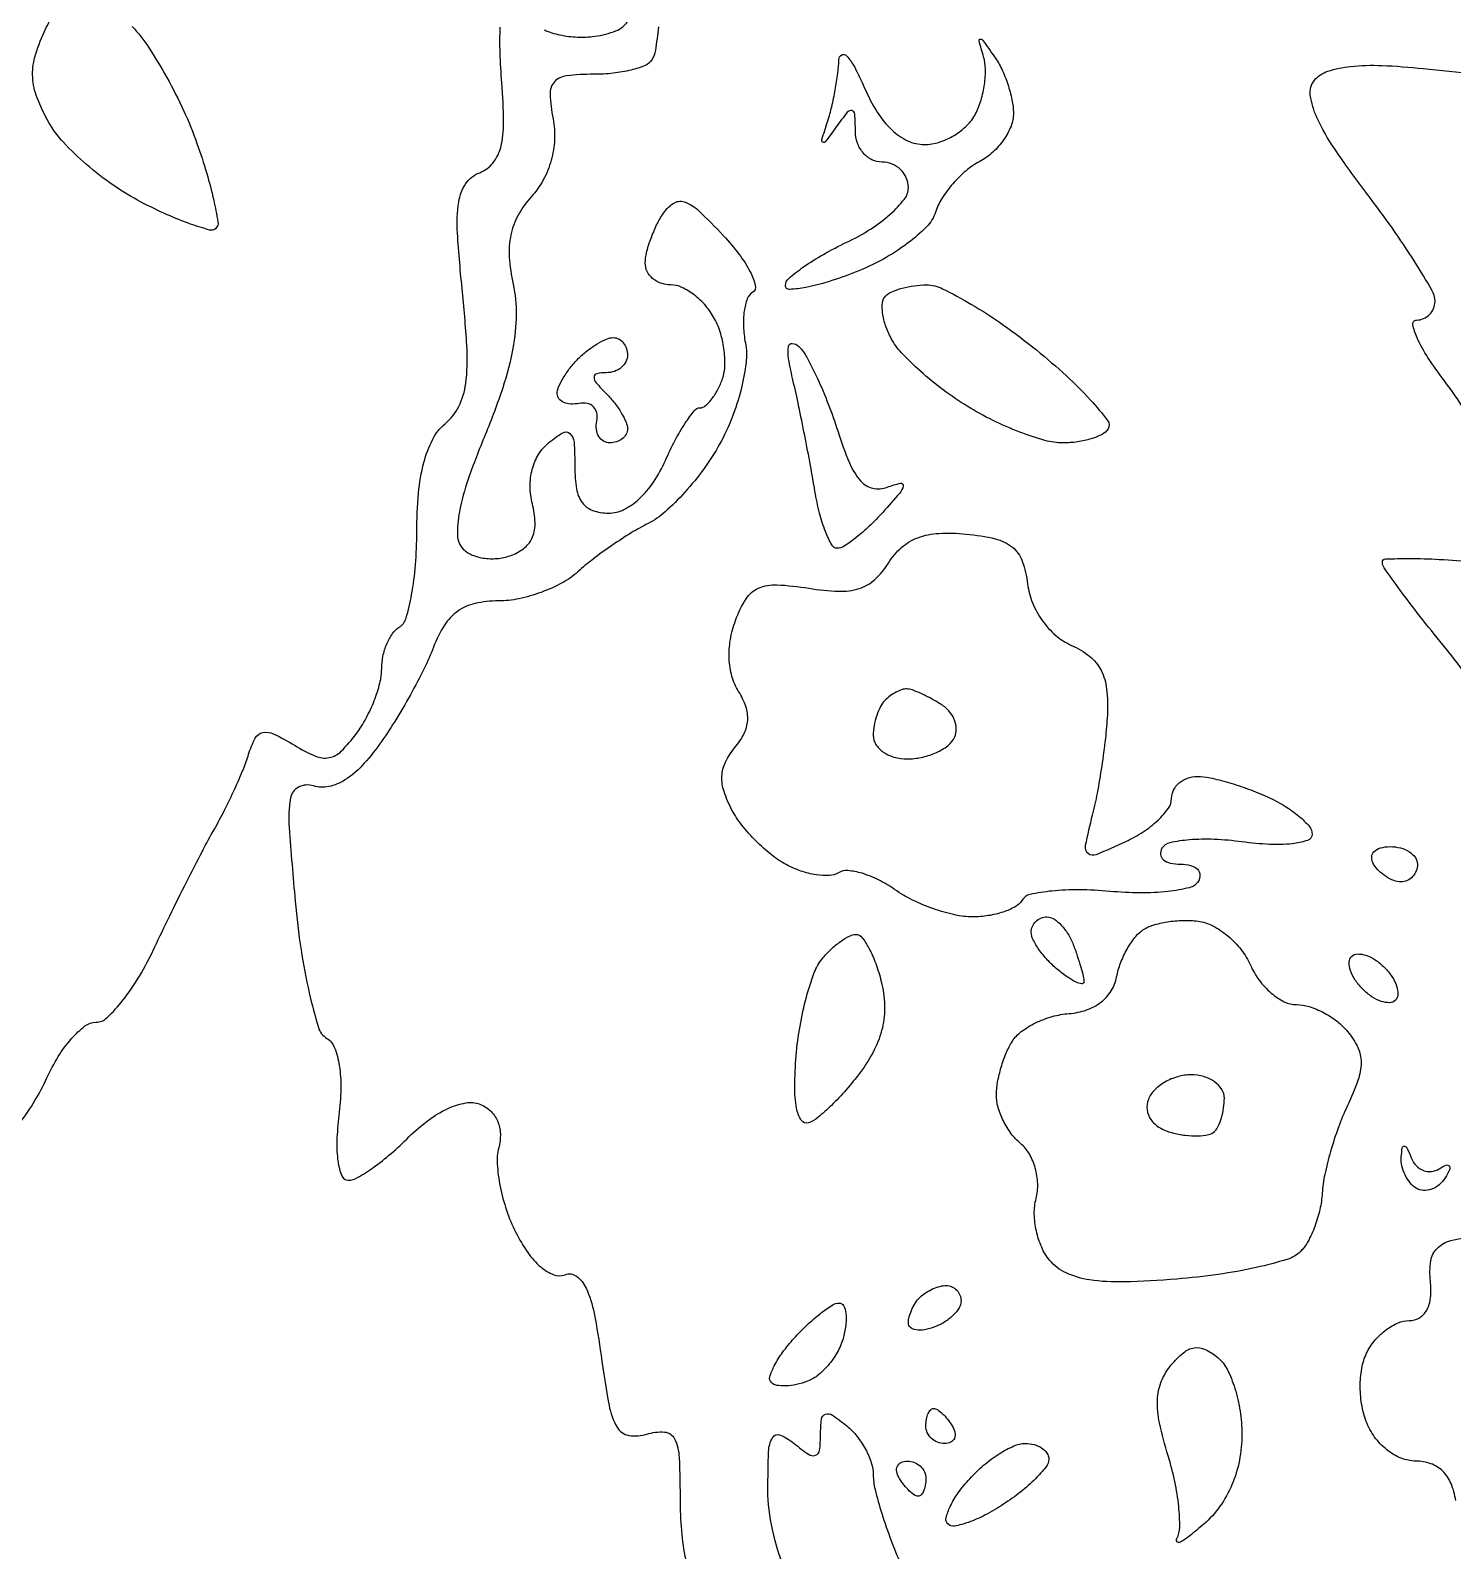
# Model space of a CAD drawing. Extents: x 0 to 102, y 0 to 135.
# Drawn here: x 54.82 to 61.67, y 93.98 to 101.31 of the extents above; entities that cross this region are included whole.
import ezdxf

# ---------------------------------------------------------------- set-up
doc = ezdxf.new("R2010")
doc.units = 0
doc.header["$MEASUREMENT"] = 0

msp = doc.modelspace()

# ---------------------------------------------------------------- linework, layer by layer
for points in [[(55.310793, 101.327241, -0.043406), (55.38949, 101.227384, -0.018764), (55.477069, 101.082319, -0.0184), (55.559252, 100.920062, -0.023217), (55.622544, 100.764145, -0.011958), (55.669759, 100.619377, -0.018038), (55.703256, 100.491025, -0.013091), (55.723834, 100.385748, -0.242664), (55.713826, 100.354426, -0.270438), (55.683647, 100.346489, -0.016706), (55.591698, 100.375386, -0.021095), (55.479267, 100.420303, -0.013748), (55.353372, 100.48108, -0.032521), (55.221435, 100.560576, -0.026161), (55.090508, 100.662106, -0.026879), (54.979164, 100.769138, -0.059105), (54.909382, 100.864181, -0.0351), (54.852127, 100.984213, -0.08076), (54.830965, 101.081709, -0.08245), (54.841973, 101.179622, -0.037777), (54.886418, 101.300624, -0.025234), (54.929936, 101.384628, -0.033868)], [(57.84658, 101.325476, -0.011086), (57.831778, 101.212726, -0.100554), (57.814697, 101.166385, -0.159131), (57.78295, 101.139558, -0.035776), (57.71477, 101.117382, -0.03365), (57.628644, 101.102094, -0.027106), (57.534739, 101.097, 0.027524), (57.402944, 101.089739, 0.181992), (57.345151, 101.060375, 0.200699), (57.32422, 101.00204, 0.034327), (57.338661, 100.882536, -0.059073), (57.345734, 100.782905, -0.056092), (57.329621, 100.682551, -0.05623), (57.291668, 100.588517, -0.059975), (57.234359, 100.507517, 0.0574), (57.170307, 100.417966, 0.075417), (57.135359, 100.323883, 0.068026), (57.12789, 100.21625, 0.037427), (57.146525, 100.085327, -0.058024), (57.161252, 99.938972, -0.04206), (57.144932, 99.775827, -0.034155), (57.096182, 99.586531, -0.018148), (57.011631, 99.359589, 0.014084), (56.930234, 99.146421, 0.036635), (56.887501, 98.987923, 0.052847), (56.877872, 98.874275, 0.193441), (56.90569, 98.80907, 0.102446), (56.949653, 98.780191, 0.06256), (57.010003, 98.764647, 0.058874), (57.076668, 98.764013, 0.064667), (57.139447, 98.779193, 0.081836), (57.202831, 98.816306, 0.124246), (57.240289, 98.867622, 0.107182), (57.252086, 98.936445, 0.050576), (57.239011, 99.026086, -0.059728), (57.228183, 99.111168, -0.066786), (57.238569, 99.193103, -0.071071), (57.269115, 99.265074, -0.083895), (57.317318, 99.321079, -0.038448), (57.385477, 99.369314, -0.33361), (57.420206, 99.365655, -0.192073), (57.439607, 99.324686, -0.015691), (57.4434, 99.203859, 0.040784), (57.451971, 99.098951, 0.117532), (57.480004, 99.032095, 0.151469), (57.530065, 98.994891, 0.08482), (57.605509, 98.982, 0.116309), (57.679693, 98.999493, 0.070911), (57.754104, 99.05092, 0.059573), (57.822827, 99.131611, 0.042461), (57.879961, 99.2358, -0.016902), (57.926992, 99.333032, -0.024584), (57.975429, 99.415046, -0.022106), (58.019867, 99.476401, -0.22881), (58.047201, 99.4896, 0.177512), (58.071802, 99.498618, 0.048919), (58.100967, 99.528677, 0.042969), (58.12957, 99.571707, 0.033604), (58.153145, 99.622629, 0.079295), (58.166404, 99.685402, 0.042932), (58.163561, 99.764482, 0.041404), (58.146549, 99.846509, 0.051079), (58.11692, 99.918729, 0.053866), (58.074338, 99.981101, 0.051703), (58.018881, 100.033898, 0.055925), (57.959548, 100.069932, 0.10894), (57.905723, 100.0818, -0.084191), (57.858497, 100.089809, -0.094191), (57.818583, 100.112864, -0.10186), (57.792133, 100.147216, -0.116872), (57.783095, 100.18755, -0.056285), (57.789306, 100.237093, -0.0259), (57.807861, 100.299513, -0.025259), (57.834404, 100.36386, -0.031871), (57.865583, 100.4202, -0.098182), (57.917649, 100.474443, -0.239876), (57.970948, 100.481915, -0.107897), (58.039938, 100.439946, -0.014639), (58.159621, 100.318969, -0.025399), (58.236001, 100.228281, -0.043573), (58.28865, 100.144692, -0.058072), (58.313356, 100.07885, -0.3259), (58.299979, 100.046038, 0.167955), (58.27473, 100.015095, 0.052551), (58.259907, 99.956214, 0.045806), (58.256203, 99.882272, 0.036865), (58.265356, 99.803164, -0.077578), (58.268637, 99.706804, -0.031911), (58.244579, 99.577971, -0.030616), (58.200577, 99.440427, -0.034364), (58.141456, 99.314695, -0.030243), (58.066083, 99.196766, -0.026087), (57.973465, 99.082546, -0.026942), (57.878292, 98.987748, -0.065886), (57.796729, 98.932189, 0.021475), (57.715418, 98.886778, 0.012551), (57.621893, 98.825852, 0.012537), (57.531182, 98.760053, 0.020737), (57.458471, 98.699539, -0.059833), (57.38241, 98.645692, -0.036302), (57.281795, 98.600283, -0.035945), (57.173796, 98.569285, -0.05196), (57.075095, 98.559, 0.054772), (56.962817, 98.546664, 0.100252), (56.879009, 98.509367, 0.097636), (56.814903, 98.441594, 0.049947), (56.762399, 98.336451, -0.023988), (56.717564, 98.233656, -0.011741), (56.651205, 98.107039, -0.01162), (56.575919, 97.978387, -0.016522), (56.502683, 97.867992, -0.032961), (56.417808, 97.764033, -0.064702), (56.335653, 97.696089, -0.087198), (56.257461, 97.664146, -0.131042), (56.184263, 97.66757, 0.197039), (56.112445, 97.661685, 0.240091), (56.073249, 97.607776, 0.057185), (56.067157, 97.466759, 0.005083), (56.096053, 97.111853, 0.014138), (56.124275, 96.877164, 0.019748), (56.163658, 96.669523, 0.016524), (56.207759, 96.503731, 0.183054), (56.248816, 96.450294, -0.164842), (56.285888, 96.40542, -0.052422), (56.308401, 96.320446, -0.042989), (56.316051, 96.208627, -0.027437), (56.306608, 96.078569, 0.023787), (56.296815, 95.956066, 0.043733), (56.302331, 95.856247, 0.059483), (56.320588, 95.78801, 0.306745), (56.351317, 95.7672, 0.133037), (56.396417, 95.779416, 0.022334), (56.472299, 95.828451, 0.023087), (56.558373, 95.89588, 0.018679), (56.644406, 95.975715, -0.035968), (56.738187, 96.056894, -0.052356), (56.832094, 96.112798, -0.063758), (56.917557, 96.139705, -0.136864), (56.985776, 96.133248, -0.097724), (57.03676, 96.101196, -0.101814), (57.070863, 96.052589, -0.094381), (57.084616, 95.991281, -0.072186), (57.076942, 95.922845, 0.08093), (57.069519, 95.844329, 0.032818), (57.083796, 95.737495, 0.031401), (57.114599, 95.622276, 0.034693), (57.158815, 95.515736, 0.036908), (57.216519, 95.418707, 0.062924), (57.27975, 95.348897, 0.085639), (57.341789, 95.311855, 0.18554), (57.396466, 95.311828, -0.257585), (57.452126, 95.304109, -0.127771), (57.498027, 95.246719, -0.056722), (57.536125, 95.126598, -0.014283), (57.569935, 94.923856, 0.010694), (57.608501, 94.681901, 0.08646), (57.647109, 94.57677, 0.222162), (57.703699, 94.53729, 0.120389), (57.790158, 94.543153, -0.094754), (57.875761, 94.553335, -0.268188), (57.923774, 94.520866, -0.102839), (57.946368, 94.431336, -0.010559), (57.951, 94.212005, 0.025095), (57.958668, 94.059322, 0.032643), (57.981746, 93.921258, 0.034876)], [(57.297022, 101.310459, 0.045419), (57.371112, 101.287147, 0.04264), (57.456044, 101.276144, 0.046072), (57.539393, 101.280187, 0.055162), (57.641702, 101.306395, 0.160519), (57.697753, 101.351656, 0.130334)], [(54.769002, 96.043618, 0.026651), (54.841915, 96.150531, 0.030485), (54.899518, 96.260024, -0.033033), (54.95427, 96.362827, -0.041217), (55.018661, 96.449706, -0.0462), (55.082855, 96.510506, -0.168037), (55.135174, 96.5286, 0.193903), (55.189951, 96.550673, 0.034498), (55.265583, 96.634218, 0.032856), (55.345295, 96.750466, 0.024389), (55.418136, 96.88815, -0.004122), (55.49138, 97.041305, -0.003352), (55.572302, 97.20421, -0.003387), (55.648876, 97.353287, -0.008816), (55.706588, 97.4592, 0.012244), (55.755883, 97.55116, 0.009752), (55.804655, 97.652624, 0.009884), (55.846159, 97.74843, 0.024352), (55.871739, 97.820666, -0.048317), (55.903057, 97.897246, -0.228128), (55.940151, 97.924717, -0.162794), (55.993813, 97.91749, -0.022923), (56.093033, 97.862966, 0.035321), (56.193227, 97.811096, 0.149761), (56.259582, 97.803782, 0.151234), (56.318272, 97.834915, 0.036246), (56.391052, 97.91952, 0.037159), (56.437659, 97.993256, 0.029414), (56.477037, 98.078986, 0.030246), (56.504169, 98.163311, 0.062786), (56.5128, 98.231777, -0.051699), (56.519073, 98.292282, -0.048284), (56.537651, 98.351687, -0.051765), (56.564977, 98.401349, -0.10305), (56.5974, 98.4321, 0.185807), (56.630367, 98.475484, 0.025122), (56.657149, 98.588773, 0.026179), (56.675822, 98.732095, 0.019306), (56.682, 98.892034, -0.022254), (56.690288, 99.078156, -0.041908), (56.716128, 99.226227, -0.053683), (56.758751, 99.338175, -0.102105), (56.818689, 99.413124, 0.104991), (56.884518, 99.49641, 0.082531), (56.918042, 99.606755, 0.047047), (56.924041, 99.772212, 0.011078), (56.901914, 100.048404, -0.009213), (56.878179, 100.331417, -0.052362), (56.884121, 100.482223, -0.114594), (56.918367, 100.569944, -0.152157), (56.985197, 100.622717, 0.132624), (57.048965, 100.669222, 0.109318), (57.086399, 100.744932, 0.063082), (57.100287, 100.864707, 0.017203), (57.091712, 101.055296, -0.011575), (57.08351, 101.20104, -0.019383), (57.084208, 101.323744, -0.014225)], [(61.715969, 99.502452, 0.021787), (61.634047, 99.620156, -0.018149), (61.554676, 99.732444, -0.037249), (61.502628, 99.826695, -0.061461), (61.482146, 99.891231, -0.469361), (61.499895, 99.9126, 0.099894), (61.533823, 99.919447, 0.098142), (61.562684, 99.938935, 0.097741), (61.582016, 99.968035, 0.098189), (61.5888, 100.00225, 0.132482), (61.574039, 100.056983, 0.009314), (61.490953, 100.193882, 0.012661), (61.383296, 100.354866, 0.009182), (61.255703, 100.528721, -0.013137), (61.104243, 100.738556, -0.042383), (61.019694, 100.888222, -0.071545), (60.98787, 100.996184, -0.212237), (61.008322, 101.068825, -0.1439), (61.072088, 101.111726, -0.050149), (61.181513, 101.134612, -0.036995), (61.333014, 101.139463, -0.016598), (61.53177, 101.124501, 0.005193), (61.780925, 101.100019, 0.077425)], [(61.736254, 98.205069, 0.0153), (61.627863, 98.345926, -0.005415), (61.515635, 98.485952, -0.008124), (61.421028, 98.610771, -0.004003), (61.343817, 98.717943, -0.155308), (61.335, 98.745644, -0.403658), (61.349932, 98.761127, -0.008645), (61.465469, 98.763309, -0.014889), (61.60884, 98.759267, -0.008864), (61.77915, 98.746353)], [(61.688666, 94.22325, 0.063145), (61.666325, 94.30486, 0.100128), (61.625965, 94.36476, 0.109068), (61.568335, 94.400973, 0.086146), (61.49559, 94.4136, -0.098164), (61.425404, 94.427513, -0.070963), (61.356534, 94.468152, -0.06669), (61.297896, 94.529498, -0.067251), (61.257671, 94.60395, -0.05118), (61.235107, 94.689188, -0.043367), (61.228602, 94.782184, -0.044905), (61.238077, 94.870727, -0.071702), (61.263373, 94.94235, -0.059159), (61.302181, 94.998972, -0.053988), (61.354274, 95.04691, -0.057558), (61.411127, 95.07954, -0.101862), (61.463879, 95.0904, 0.13437), (61.513447, 95.103966, 0.136194), (61.548896, 95.140833, 0.100588), (61.567108, 95.200861, 0.049927), (61.566653, 95.28075, -0.060787), (61.568199, 95.377732, -0.164547), (61.598566, 95.438482, -0.133077), (61.664744, 95.476065, -0.034483), (61.786356, 95.498565, -0.048023)], [(58.462435, 93.865598, -0.034051), (58.395805, 94.083733, -0.057156), (58.374, 94.27386, -0.009536), (58.377538, 94.459321, -0.119728), (58.396535, 94.526276, -0.381593), (58.434001, 94.53898, -0.072773), (58.5009, 94.4982, 0.022123), (58.569775, 94.446005, 0.235726), (58.603558, 94.441202, 0.289253), (58.623169, 94.465163, 0.030703), (58.6278, 94.5405, -0.030703), (58.632431, 94.615837, -0.289253), (58.652042, 94.639798, -0.235726), (58.685825, 94.634995, -0.022123), (58.7547, 94.5828, -0.053337), (58.803259, 94.532872, -0.042799), (58.844323, 94.47011, -0.044291), (58.872398, 94.404678, -0.079363), (58.8816, 94.347068, 0.061737), (58.890309, 94.276804, 0.014163), (58.922838, 94.161496, 0.014432), (58.968245, 94.029851, 0.013627), (59.021983, 93.898468, 0.030708)]]:
    msp.add_lwpolyline(points, format="xyb")
for points in [[(58.838527, 101.03355, 0.036603), (58.900852, 100.914759, 0.063925), (58.970991, 100.828736, 0.080371), (59.04736, 100.776636, 0.110014), (59.128339, 100.7586, 0.077235), (59.199134, 100.769601, 0.058221), (59.270987, 100.80209, 0.058519), (59.333022, 100.850023, 0.080422), (59.374792, 100.90665, 0.047288), (59.401194, 100.972651, 0.036442), (59.417609, 101.048487, 0.037435), (59.422449, 101.122288, 0.069259), (59.413628, 101.1816, -0.004659), (59.391748, 101.258668, -0.494859), (59.397494, 101.2662, -0.240462), (59.410128, 101.259751, -0.00283), (59.466064, 101.1816, -0.044043), (59.500537, 101.122428, -0.029127), (59.529827, 101.049362, -0.029309), (59.550123, 100.974402, -0.049261), (59.557105, 100.909627, -0.096821), (59.545565, 100.84766, -0.058013), (59.51, 100.781469, -0.055055), (59.457351, 100.721312, -0.062697), (59.394929, 100.677066, 0.052832), (59.328686, 100.632041, 0.0378), (59.264823, 100.569105, 0.038352), (59.212554, 100.49897, 0.064207), (59.18157, 100.432392, -0.118484), (59.13962, 100.362915, -0.037256), (59.047477, 100.282546, -0.034849), (58.92761, 100.205189, -0.032297), (58.79514, 100.143008, -0.016551), (58.66604, 100.097167, -0.030021), (58.557459, 100.069665, -0.034588), (58.478313, 100.06021, -0.428861), (58.4586, 100.078966, -0.219588), (58.474344, 100.113086, -0.023077), (58.545579, 100.168375, -0.025166), (58.641271, 100.228844, -0.017544), (58.7547, 100.28763, 0.031526), (58.868044, 100.35045, 0.039512), (58.963821, 100.422975, 0.043851), (59.031094, 100.494316, 0.168675), (59.0508, 100.551069, 0.102333), (59.041098, 100.597979, 0.098661), (59.013523, 100.637889, 0.097135), (58.972336, 100.66463, 0.095838), (58.9239, 100.674, -0.115601), (58.875393, 100.685367, -0.099524), (58.833896, 100.71749, -0.092453), (58.805807, 100.765511, -0.084232), (58.795705, 100.82205, 0.013648), (58.792708, 100.905145, 0.332183), (58.778585, 100.921752, 0.289069), (58.75659, 100.914016, 0.011552), (58.703124, 100.8432, -0.004509), (58.650419, 100.771308, -0.402152), (58.638471, 100.769326, -0.328176), (58.633985, 100.782156, -0.003964), (58.662119, 100.871269, 0.020265), (58.681627, 100.940883, 0.01341), (58.698603, 101.022173, 0.013506), (58.710863, 101.102185, 0.025399), (58.715711, 101.167369, -0.268831), (58.729671, 101.190204, -0.343949), (58.753155, 101.186276, -0.065492), (58.79213, 101.130719, -0.017738)], [(59.137832, 100.0818, -0.114847), (59.216093, 100.063584, -0.019189), (59.352696, 99.989708, -0.020154), (59.509337, 99.888324, -0.016659), (59.667868, 99.768294, -0.014774), (59.813051, 99.643274, -0.023501), (59.928707, 99.527142, -0.019899), (60.010805, 99.428989, -0.312171), (60.012943, 99.387594, -0.13636), (59.98497, 99.361734, -0.043705), (59.932098, 99.340138, -0.03987), (59.866217, 99.325356, -0.03527), (59.796043, 99.3204, -0.068274), (59.709204, 99.332313, -0.023303), (59.588173, 99.372324, -0.022666), (59.457039, 99.429504, -0.024269), (59.334666, 99.497161, -0.02257), (59.219267, 99.575891, -0.021253), (59.109011, 99.666213, -0.021773), (59.018303, 99.754589, -0.065966), (58.968106, 99.824438, -0.039741), (58.941216, 99.885978, -0.050107), (58.926909, 99.946432, -0.058807), (58.926158, 99.997229, -0.17235), (58.940977, 100.028377, -0.095765), (58.971381, 100.048931, -0.034639), (59.02084, 100.066107, -0.032822), (59.079003, 100.07786, -0.033453)], [(57.62952, 99.828, -0.124206), (57.655332, 99.821488, -0.10078), (57.677319, 99.803149, -0.090584), (57.692094, 99.775717, -0.078509), (57.6972, 99.7434, -0.119248), (57.689393, 99.711132, -0.100665), (57.667378, 99.683651, -0.092192), (57.634454, 99.665197, -0.081935), (57.59568, 99.6588, 0.051663), (57.549776, 99.654044, 0.354955), (57.53646, 99.63765, 0.180052), (57.546807, 99.609848, 0.018208), (57.59568, 99.55728, -0.030136), (57.634532, 99.513439, -0.031128), (57.667378, 99.4657, -0.032763), (57.690368, 99.420989, -0.102712), (57.6972, 99.38808, -0.124206), (57.690688, 99.362268, -0.10078), (57.672349, 99.340281, -0.090584), (57.644917, 99.325506, -0.078509), (57.6126, 99.3204, -0.133456), (57.582048, 99.328703, -0.125576), (57.559064, 99.351464, -0.10725), (57.547445, 99.38575, -0.077768), (57.54915, 99.42615, 0.100253), (57.549055, 99.464842, 0.14682), (57.533023, 99.494623, 0.14682), (57.503242, 99.510655, 0.100253), (57.46455, 99.51075, -0.060842), (57.424096, 99.507675, -0.09247), (57.389864, 99.515694, -0.12212), (57.367183, 99.533208, -0.16914), (57.3588, 99.55728, -0.102712), (57.365632, 99.590189, -0.032763), (57.388621, 99.6349, -0.031128), (57.421468, 99.682639, -0.030136), (57.46032, 99.72648, -0.030136), (57.504161, 99.765332, -0.031128), (57.551899, 99.798178, -0.032763), (57.596611, 99.821168, -0.102712)], [(58.522377, 99.7857, -0.073178), (58.561653, 99.73312, -0.015699), (58.612739, 99.631056, -0.016082), (58.664871, 99.50793, -0.01472), (58.710655, 99.378051, 0.021042), (58.767275, 99.223683, 0.081863), (58.820898, 99.137579, 0.155294), (58.879668, 99.102166, 0.151288), (58.948782, 99.106742, -0.032412), (59.012429, 99.126542, -0.541121), (59.025831, 99.113926, -0.133501), (59.009309, 99.078998, -0.007075), (58.927195, 98.985641, -0.018289), (58.862745, 98.919459, -0.023297), (58.798443, 98.863572, -0.022228), (58.741737, 98.822706, -0.146029), (58.708544, 98.8128, -0.273113), (58.6817, 98.828645, -0.032724), (58.651221, 98.893567, -0.03167), (58.622748, 98.982396, -0.020702), (58.600792, 99.08775, 0.004788), (58.579094, 99.211443, 0.002956), (58.55133, 99.356487, 0.002964), (58.522194, 99.499503, 0.005319), (58.496333, 99.6165, -0.013785), (58.473833, 99.727151, -0.081623), (58.473234, 99.78603, -0.399451), (58.49165, 99.800264, -0.171935)], [(59.329633, 98.88132, -0.033225), (59.46972, 98.858303, -0.113702), (59.55207, 98.817942, -0.136744), (59.59998, 98.750382, -0.057291), (59.625693, 98.640856, 0.067759), (59.648969, 98.550246, 0.05844), (59.696423, 98.464101, 0.059318), (59.761632, 98.392505, 0.075134), (59.837193, 98.344756, -0.065671), (59.924428, 98.291902, -0.105407), (59.979253, 98.224777, -0.091941), (60.006414, 98.134243, -0.040784), (60.009741, 98.0091, -0.014526), (60.000158, 97.895289, -0.00906), (59.982651, 97.76258, -0.009089), (59.960623, 97.632271, -0.016276), (59.937123, 97.526283, 0.011406), (59.903173, 97.379924, 0.284705), (59.916731, 97.342738, 0.271045), (59.956767, 97.337215, 0.010567), (60.098472, 97.399383, 0.036618), (60.182717, 97.446259, 0.04367), (60.254046, 97.502567, 0.049122), (60.30372, 97.559536, 0.154381), (60.31914, 97.60725, -0.115257), (60.32883, 97.647589, -0.099765), (60.355714, 97.681936, -0.092812), (60.395728, 97.704991, -0.084606), (60.442719, 97.713, -0.052982), (60.504511, 97.706434, -0.017663), (60.592829, 97.68416, -0.017356), (60.689602, 97.652403, -0.018935), (60.781119, 97.61482, -0.029421), (60.863613, 97.571205, -0.037937), (60.933303, 97.521347, -0.041773), (60.98253, 97.472614, -0.178601), (60.9966, 97.434481, -0.325161), (60.974987, 97.404761, -0.051305), (60.900025, 97.388723, -0.039333), (60.791627, 97.385512, -0.021085), (60.658216, 97.397708, 0.022465), (60.525166, 97.409502, 0.031036), (60.405336, 97.407277, 0.031767), (60.311011, 97.393587, 0.205205), (60.272523, 97.366548, 0.167993), (60.266018, 97.337552, 0.190114), (60.279322, 97.312486, 0.12124), (60.31305, 97.29553, 0.05619), (60.3621, 97.29, -0.061799), (60.410802, 97.283957, -0.131548), (60.443707, 97.265618, -0.191604), (60.455895, 97.238479, -0.150385), (60.447687, 97.206998, -0.199114), (60.405742, 97.17679, -0.029841), (60.301265, 97.158707, -0.029671), (60.168676, 97.151753, -0.021638), (60.021265, 97.159159, 0.020616), (59.874026, 97.166858, 0.028553), (59.741979, 97.16077, 0.028181), (59.637853, 97.144018, 0.203065), (59.597277, 97.115262, -0.128272), (59.565436, 97.084873, -0.046123), (59.507636, 97.059424, -0.042023), (59.436155, 97.042041, -0.038661), (59.360731, 97.0362, -0.055037), (59.275273, 97.045635, -0.029345), (59.172904, 97.074917, -0.028827), (59.070663, 97.117531, -0.039637), (58.984876, 97.168001, 0.036201), (58.906766, 97.214678, 0.04422), (58.827685, 97.246071, 0.050138), (58.758769, 97.259276, 0.162072), (58.714, 97.248689, -0.129557), (58.670383, 97.235392, -0.048349), (58.605944, 97.23916, -0.043822), (58.533067, 97.257196, -0.040321), (58.462287, 97.288027, -0.046035), (58.390827, 97.335194, -0.028316), (58.315779, 97.402629, -0.028262), (58.248543, 97.478422, -0.044464), (58.200868, 97.551147, -0.042529), (58.162458, 97.6404, -0.092326), (58.152285, 97.714055, -0.10187), (58.169564, 97.781748, -0.060014), (58.214989, 97.852177, 0.056607), (58.259239, 97.919771, 0.100629), (58.276659, 97.983721, 0.100313), (58.267748, 98.049537, 0.055985), (58.232703, 98.122758, -0.072178), (58.200766, 98.195415, -0.056792), (58.187343, 98.280441, -0.052911), (58.193103, 98.372302, -0.046527), (58.217934, 98.465148, -0.051851), (58.269145, 98.569052, -0.150192), (58.329213, 98.620798, -0.117811), (58.417587, 98.636735, -0.026193), (58.571329, 98.619988, 0.030248), (58.715038, 98.605511, 0.086709), (58.814135, 98.618775, 0.109799), (58.889125, 98.662188, 0.067366), (58.954622, 98.741098, -0.072014), (59.018581, 98.816722, -0.092052), (59.096633, 98.863658, -0.077175), (59.197089, 98.884416, -0.036556)], [(59.04375, 98.134705, 0.088604), (59.020825, 98.131228, 0.038299), (58.992329, 98.119052, 0.036344), (58.963225, 98.101086, 0.03995), (58.938, 98.0796, 0.077955), (58.916362, 98.049911, 0.038133), (58.898168, 98.006632, 0.036641), (58.885758, 97.957726, 0.043841), (58.8816, 97.9104, 0.144057), (58.894256, 97.867385, 0.099477), (58.929836, 97.830735, 0.083851), (58.983038, 97.806039, 0.066921), (59.045807, 97.7976, 0.051811), (59.112931, 97.804574, 0.048325), (59.178855, 97.82523, 0.051794), (59.233982, 97.855612, 0.102866), (59.268146, 97.891659, 0.123544), (59.281353, 97.933212, 0.099558), (59.274953, 97.97978, 0.089711), (59.249841, 98.024258, 0.078477), (59.209689, 98.059563, 0.016617), (59.161433, 98.087926, 0.018238), (59.112851, 98.112097, 0.01796), (59.070066, 98.129649, 0.081964)], [(61.372307, 97.3746, -0.062283), (61.422738, 97.368294, -0.080552), (61.465456, 97.349749, -0.097988), (61.494046, 97.322265, -0.153634), (61.5042, 97.29, -0.092995), (61.498141, 97.257705, -0.096318), (61.480815, 97.230251, -0.099231), (61.454967, 97.211877, -0.105429), (61.424593, 97.2054, -0.089642), (61.390281, 97.211601, -0.053229), (61.353011, 97.230251, -0.051032), (61.318605, 97.257639, -0.06081), (61.2927, 97.29, -0.139169), (61.283568, 97.322118, -0.191142), (61.294517, 97.349749, -0.138808), (61.325639, 97.368402, -0.066118)], [(60.4467, 97.015535, -0.088789), (60.517605, 96.993267, -0.054198), (60.590729, 96.94434, -0.052146), (60.654913, 96.877965, -0.062828), (60.699411, 96.80355, 0.056322), (60.74167, 96.730754, 0.056099), (60.799157, 96.669115, 0.061439), (60.862446, 96.627159, 0.116193), (60.921702, 96.6132, -0.076712), (60.982679, 96.603789, -0.044458), (61.051264, 96.575187, -0.043211), (61.116542, 96.533315, -0.055399), (61.167879, 96.483795, -0.063102), (61.216583, 96.407253, -0.111822), (61.232679, 96.33457, -0.08462), (61.217562, 96.248378, -0.025074), (61.166159, 96.124245, 0.023221), (61.123507, 96.022314, 0.01723), (61.085629, 95.906231, 0.017497), (61.057444, 95.793962, 0.037161), (61.045243, 95.705252, -0.040028), (61.033901, 95.626147, -0.033266), (61.009674, 95.544642, -0.034507), (60.97715, 95.472669, -0.073128), (60.940725, 95.423685, -0.124239), (60.8764, 95.385285, -0.017923), (60.727258, 95.346387, -0.019407), (60.543916, 95.312933, -0.0155), (60.34423, 95.290743, -0.012758), (60.08916, 95.276914, -0.04397), (59.923967, 95.286711, -0.071418), (59.811463, 95.320249, -0.111904), (59.731742, 95.381509, -0.070656), (59.693343, 95.443908, -0.048781), (59.667758, 95.522942, -0.048686), (59.657927, 95.605649, -0.069308), (59.666582, 95.679039, 0.072958), (59.674431, 95.750027, 0.059898), (59.662628, 95.825466, 0.061549), (59.633927, 95.89377, 0.089573), (59.591966, 95.943648, -0.060143), (59.546838, 95.991326, -0.044423), (59.508892, 96.053357, -0.045174), (59.483238, 96.119511, -0.072389), (59.475095, 96.179409, -0.043693), (59.481054, 96.240809, -0.026607), (59.498198, 96.311702, -0.026552), (59.522886, 96.380711, -0.04195), (59.551922, 96.436416, -0.091185), (59.59518, 96.483202, -0.046964), (59.663465, 96.52496, -0.044556), (59.744189, 96.555892, -0.050923), (59.825577, 96.570293, 0.06473), (59.90906, 96.587446, 0.081523), (59.978415, 96.624851, 0.088404), (60.028094, 96.67957, 0.093359), (60.054637, 96.747077, -0.043788), (60.073552, 96.813873, -0.03698), (60.104675, 96.880428, -0.038558), (60.142512, 96.937133, -0.079567), (60.181537, 96.973235, -0.073655), (60.230342, 96.996251, -0.03387), (60.299013, 97.012033, -0.032617), (60.374875, 97.019107, -0.038755)], [(59.718549, 97.0362, -0.144282), (59.751209, 97.026575, -0.059761), (59.786989, 96.996891, -0.052351), (59.82021, 96.953576, -0.045844), (59.845449, 96.902381, -0.010366), (59.865108, 96.847794, -0.011599), (59.881716, 96.794435, -0.010955), (59.893774, 96.748485, -0.058751), (59.8968, 96.722822, -0.446923), (59.886715, 96.713793, -0.082328), (59.859523, 96.721455, -0.043307), (59.818641, 96.745162, -0.020169), (59.7699, 96.7824, -0.031583), (59.721335, 96.828178, -0.034151), (59.680277, 96.878589, -0.036411), (59.651539, 96.926267, -0.117955), (59.643, 96.961959, -0.100837), (59.648772, 96.99029, -0.09835), (59.665192, 97.014392, -0.097511), (59.689714, 97.030537, -0.097268)], [(58.798188, 96.9516, -0.232935), (58.826938, 96.937437, -0.040405), (58.860838, 96.885083, -0.036626), (58.893578, 96.811892, -0.025382), (58.920091, 96.725158, -0.053441), (58.936193, 96.610164, -0.065126), (58.925595, 96.502068, -0.061719), (58.886695, 96.395854, -0.041766), (58.818365, 96.286342, -0.018498), (58.75108, 96.20285, -0.020564), (58.680043, 96.127573, -0.020411), (58.614701, 96.068812, -0.092729), (58.57014, 96.04408, -0.344244), (58.534884, 96.056604, -0.09609), (58.511956, 96.114885, -0.049175), (58.503113, 96.218741, -0.017814), (58.510362, 96.366699, -0.02195), (58.528897, 96.510173, -0.022727), (58.559797, 96.64979, -0.023171), (58.597494, 96.76764, -0.084399), (58.636683, 96.835403, -0.030285), (58.678384, 96.879874, -0.033337), (58.723904, 96.917467, -0.035438), (58.766671, 96.943854, -0.121081)], [(61.255687, 96.851137, -0.068635), (61.300911, 96.828799, -0.04742), (61.34498, 96.79238, -0.04742), (61.381399, 96.748311, -0.068635), (61.403737, 96.703087, -0.08306), (61.410162, 96.662241, -0.196386), (61.39845, 96.63435, -0.196386), (61.370559, 96.622638, -0.08306), (61.329712, 96.629062, -0.068635), (61.284489, 96.651401, -0.04742), (61.24042, 96.68782, -0.04742), (61.204001, 96.731889, -0.068635), (61.181662, 96.777112, -0.08306), (61.175238, 96.817959, -0.196386), (61.18695, 96.84585, -0.196386), (61.214841, 96.857562, -0.08306)], [(60.413451, 96.2748, 0.068174), (60.348827, 96.265947, 0.062762), (60.286981, 96.239972, 0.066692), (60.237119, 96.201578, 0.104129), (60.207805, 96.156236, 0.1208), (60.201434, 96.105929, 0.125716), (60.219264, 96.059212, 0.106616), (60.260557, 96.021229, 0.068973), (60.320755, 95.996237, 0.032511), (60.384874, 95.983854, 0.038469), (60.446523, 95.980839, 0.042134), (60.497578, 95.986593, 0.148309), (60.526401, 96.002001, 0.088583), (60.544537, 96.028022, 0.036299), (60.559735, 96.06847, 0.034472), (60.570118, 96.115352, 0.037273), (60.5736, 96.162, 0.140656), (60.561255, 96.205015, 0.099881), (60.526556, 96.241665, 0.085021), (60.474663, 96.26635, 0.0687)], [(61.475805, 95.872423, 0.09373), (61.499068, 95.83614, 0.11358), (61.532634, 95.813785, 0.119157), (61.571302, 95.808959, 0.110583), (61.609097, 95.822044, -0.038844), (61.6429, 95.839468, -0.357602), (61.65761, 95.835101, -0.264648), (61.659017, 95.817079, -0.028521), (61.638326, 95.778891, -0.078004), (61.609001, 95.744723, -0.090333), (61.571957, 95.723234, -0.100781), (61.533102, 95.717576, -0.124968), (61.498354, 95.728513, -0.084302), (61.468721, 95.754597, -0.057913), (61.444696, 95.792485, -0.056823), (61.429577, 95.83579, -0.072265), (61.426279, 95.877943, -0.020929), (61.431159, 95.922937, -0.402866), (61.441334, 95.930752, -0.260933), (61.454487, 95.921332, -0.013901)], [(59.2341, 95.2596, -0.106332), (59.260999, 95.253814, -0.099379), (59.283891, 95.237408, -0.096071), (59.299237, 95.212892, -0.092194), (59.3046, 95.184051, -0.13875), (59.29541, 95.151573, -0.061199), (59.267323, 95.11639, -0.053891), (59.226243, 95.084035, -0.048303), (59.1777, 95.059806, -0.04548), (59.129069, 95.046058, -0.08379), (59.088077, 95.045344, -0.133446), (59.061182, 95.057197, -0.226347), (59.0508, 95.078955, -0.067606), (59.054887, 95.10904, -0.039049), (59.067367, 95.143438, -0.038264), (59.08561, 95.176625, -0.051618), (59.1072, 95.2032, -0.053359), (59.133967, 95.224791, -0.038504), (59.167742, 95.243032, -0.03911), (59.202992, 95.255504, -0.065559)], [(58.717592, 95.175, -0.275939), (58.738566, 95.162471, -0.091977), (58.749939, 95.127017, -0.060859), (58.750223, 95.074262, -0.034915), (58.738443, 95.011652, -0.059342), (58.712435, 94.945447, -0.047346), (58.66989, 94.881558, -0.048871), (58.618218, 94.829302, -0.081921), (58.565055, 94.798161, -0.03757), (58.51182, 94.782199, -0.044954), (58.459909, 94.775605, -0.050882), (58.416501, 94.778438, -0.155882), (58.39061, 94.79179, -0.275121), (58.383553, 94.819608, -0.04668), (58.404814, 94.872559, -0.039645), (58.444756, 94.937075, -0.025496), (58.500431, 95.005281, -0.01901), (58.563896, 95.070265, -0.02396), (58.627579, 95.125145, -0.023162), (58.683927, 95.165123, -0.143663)], [(60.542525, 94.911884, -0.103536), (60.586979, 94.855973, -0.040355), (60.62422, 94.763998, -0.037764), (60.649656, 94.654663, -0.038289), (60.6582, 94.543253, -0.047832), (60.646111, 94.41717, -0.052418), (60.610293, 94.299687, -0.054224), (60.552258, 94.19569, -0.058423), (60.474458, 94.109462, -0.012366), (60.406847, 94.053056, -0.045551), (60.36032, 94.022605, -0.339452), (60.34562, 94.025068, -0.330175), (60.343923, 94.040091, 0.130769), (60.358732, 94.094599, 0.026889), (60.353852, 94.195007, 0.026592), (60.335133, 94.314423, 0.022283), (60.303007, 94.438567, -0.020794), (60.261468, 94.597138, -0.062212), (60.251373, 94.708565, -0.087606), (60.269947, 94.796281, -0.077475), (60.317866, 94.876569, -0.04529), (60.376822, 94.93578, -0.13611), (60.428284, 94.959163, -0.15204), (60.48083, 94.951444, -0.061353)], [(59.172707, 94.6674, -0.151918), (59.190535, 94.661855, -0.038439), (59.214414, 94.642549, -0.035638), (59.239543, 94.615183, -0.029505), (59.2623, 94.5828, -0.082592), (59.275541, 94.550474, -0.161196), (59.272909, 94.523051, -0.182303), (59.255021, 94.504823, -0.108972), (59.224993, 94.4982, -0.093332), (59.190793, 94.50464, -0.09642), (59.161718, 94.523051, -0.099167), (59.142258, 94.55052, -0.105053), (59.1354, 94.5828, -0.042167), (59.138136, 94.615189, -0.061769), (59.146359, 94.642549, -0.081139), (59.158441, 94.661101, -0.210953)], [(59.613812, 94.4982, -0.063967), (59.657316, 94.492611, -0.081792), (59.694175, 94.476207, -0.098606), (59.718835, 94.451882, -0.150031), (59.7276, 94.42333, -0.169206), (59.714477, 94.385662, -0.029072), (59.663316, 94.328332, -0.028812), (59.592554, 94.265456, -0.022207), (59.50876, 94.20507, -0.024139), (59.421394, 94.153673, -0.03567), (59.339945, 94.11806, -0.039052), (59.273656, 94.100226, -0.247408), (59.241378, 94.110222, -0.261216), (59.232921, 94.140267, -0.05304), (59.252214, 94.194359, -0.04346), (59.291117, 94.259931, -0.028318), (59.346431, 94.328481, -0.033342), (59.413601, 94.393429, -0.034097), (59.488331, 94.448345, -0.036226), (59.559526, 94.486609, -0.105573)], [(59.045807, 94.4136, -0.093332), (59.080007, 94.40716, -0.09642), (59.109082, 94.388749, -0.099167), (59.128542, 94.36128, -0.105053), (59.1354, 94.329, -0.042167), (59.132664, 94.296611, -0.061769), (59.124441, 94.269251, -0.081139), (59.112359, 94.250699, -0.210953), (59.098093, 94.2444, -0.151918), (59.080265, 94.249945, -0.038439), (59.056386, 94.269251, -0.035638), (59.031257, 94.296617, -0.029505), (59.0085, 94.329, -0.082592), (58.995259, 94.361326, -0.161196), (58.997891, 94.388749, -0.182303), (59.015779, 94.406977, -0.108972)]]:
    msp.add_lwpolyline(points, format="xyb", close=True)

doc.saveas('drawing.dxf')
